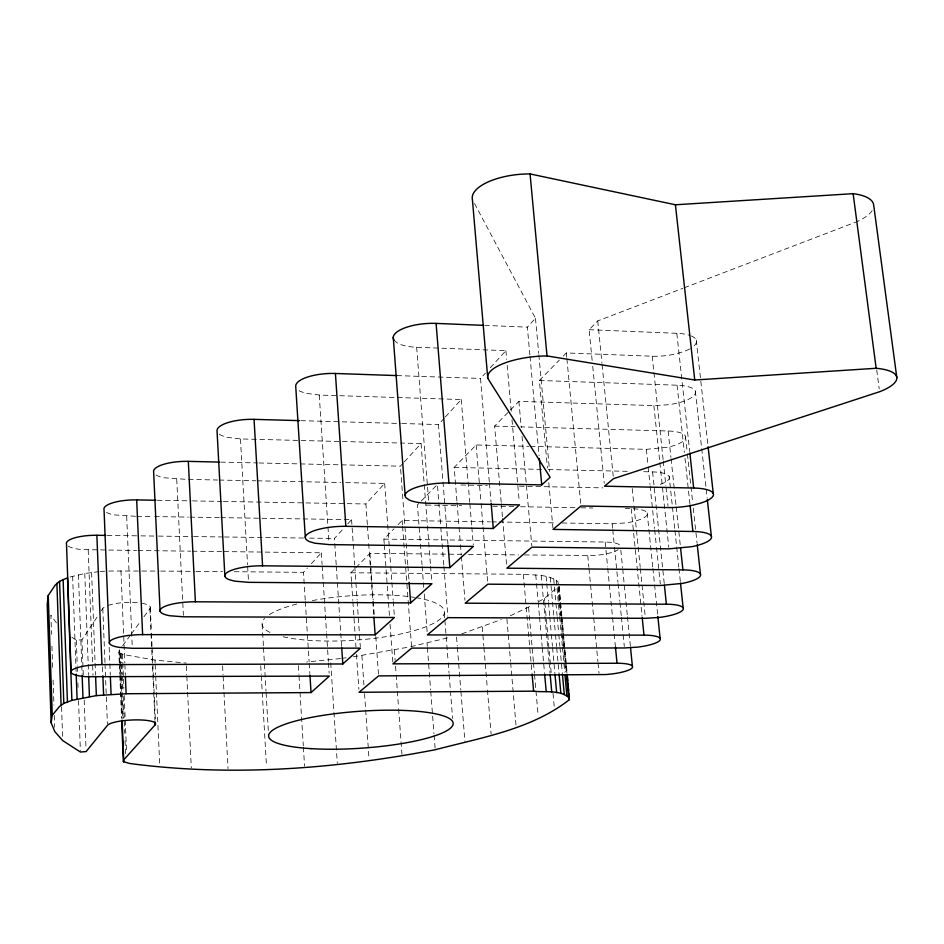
<?xml version="1.0" encoding="UTF-8"?>
<svg xmlns="http://www.w3.org/2000/svg" width="944" height="944" viewBox="0 0 944 944"><rect width="100%" height="100%" fill="white"/><g stroke="black" fill="none" stroke-linecap="round" stroke-linejoin="round"><path stroke-width="0.71" stroke-dasharray="4.72 3.54" d="M119.274 662.664L118.85 652.481L119.298 650.286L121.847 646.817M83.273 675.09L81.963 639.784L98.011 615.689M101.209 610.862L102.813 608.455A23.954 6.03 -2.5 0 1 106.778 605.859M122.696 645.661L130.355 635.253M131.204 634.097L140.562 621.376M143.96 616.751L149.907 608.656A23.954 6.03 -2.5 0 0 142.013 603.275M305.242 600.195L303.484 572.335L307.449 567.993M311.414 563.662L321.326 552.806L223.091 551.579M336.194 564.713L334.436 538.446L343.002 529.065M347.758 523.849L351.569 519.684L344.218 519.566M367.358 524.569L365.906 503.978L384.668 483.422L342.2 482.549M407.796 564.677L400.409 466.183L403.359 462.949M404.339 461.876L421.059 443.562L400.504 443.031M447.975 544.263L438.429 424.552L444.376 418.027M445.379 416.929L461.262 399.536L319.249 395.064L305.207 393.176L300.157 391.288A31.553 10.667 -3.7 0 1 297.773 389.754M489.311 481.9L480.508 378.461L485.393 373.116M490.266 367.759L505.89 350.661L416.646 347.262A33.087 11.741 -4.6 0 1 397.259 342.991L394.97 341.032M529.879 354.909L527.342 327.155L535.472 318.258L474.454 203.385M351.498 581.504L350.908 572.76L354.909 568.677M355.912 567.663L369.918 553.361L461.179 554.305M384.208 543.508L383.889 539.107L394.037 528.758M398.097 524.616L402.156 520.474L490.266 521.855M456.896 500.981L454.17 467.398L476.142 444.978L528.959 446.323M501.193 502.279L494.621 426.133L518.905 401.353L653.862 405.601L669.19 404.693L676.73 403.289A30.385 9.711 -6.5 0 0 695.575 392.374A30.385 9.711 -6.5 0 0 677.084 385.199L539.366 380.479L547.426 468.082M539.366 380.479L559.344 360.089M563.332 356.006L566.329 352.95L652.198 356.218A32.285 10.962 -6.7 0 0 676.47 353.729L683.68 351.581A32.285 10.962 -6.7 0 0 689.616 348.973M592.148 360.407L589.127 329.704L597.753 320.901L682.842 288.321M538.351 601.835L544.464 598.378L557.892 586.932L559.249 601.576M510.374 615.748L532.239 605.293M461.817 633.837L501.311 619.535M684.223 287.79L855.783 222.111M70.068 577.008L84.783 573.515L98.754 571.663M410.746 646.699L450.854 637.106M353.339 656.812L409.389 646.982M340.501 658.546L306.623 662.004M341.929 658.357L346.2 657.779M71.85 637.224L76.334 640.256L81.963 639.784M99.981 571.568L106.117 571.085M524.463 554.966L593.859 555.461A24.355 6.407 -5.5 0 0 618.096 549.762M108.82 571.026L159.229 571.049M562.235 522.988L612.16 523.778L625.306 522.976A25.936 7.127 -5.8 0 0 647.23 514.681A25.936 7.127 -5.8 0 0 631.17 508.686L625.282 508.58M530.434 446.37L646.333 449.344L667.963 447.185A28.721 8.697 -6.3 0 0 685.698 437.355A28.721 8.697 -6.3 0 0 668.116 431.007L521.088 426.877M468.531 554.388L518.575 554.907M160.692 571.061L194.558 571.368M196.022 571.38L222.524 571.616M234.301 571.722L303.484 572.335M350.908 572.76L523.306 574.306C534.764 575.38 548.464 574.011 557.998 581.74L561.09 615.252M107.132 535.425L139.393 535.85M140.868 535.873L156.999 536.086M158.462 536.098L192.187 536.546M193.65 536.57L222.985 536.959M224.448 536.983L303.638 538.033M309.502 538.115L334.436 538.446M383.889 539.107L605.163 542.045A24.355 6.407 -5.5 0 1 620.385 545.738M68.098 546.021A26.113 7.245 -2.1 0 0 81.75 549.573L136.597 550.494M138.06 550.517L190.841 551.166M192.305 551.19L221.628 551.556M106.542 512.38A27.683 8.059 -2.3 0 0 113.823 514.869L135.488 516.285M136.963 516.309L153.129 516.557M154.592 516.58L188.399 517.111M189.874 517.135L219.268 517.595M220.743 517.619L301.584 518.893M303.059 518.917L342.743 519.542M491.741 521.879L497.606 521.973M499.081 521.997L556.358 522.893M157.259 500.273L191.054 500.875M192.517 500.898L221.911 501.417M223.374 501.453L365.906 503.978M426.263 505.052L461.651 505.677M492.603 506.232L514.716 506.621M520.616 506.727L575.156 507.695M581.056 507.801L592.844 508.002M156.079 474.962A28.886 8.838 -2.6 0 0 163.465 477.723L186.983 479.387M188.446 479.41L217.734 480.012M219.197 480.048L255.812 480.791M257.275 480.815L340.737 482.526M460.849 484.98L487.21 485.511M519.436 486.172L602.921 487.883M220.719 462.112L257.547 462.938M259.01 462.973L400.409 466.183M454.17 467.398L542.363 469.404M548.24 469.534L629.082 471.363M643.773 471.705L652.599 471.906A27.246 7.847 -6 0 1 669.19 476.555L672.305 505.772M219.327 434.205A30.161 9.7 -3.1 0 0 221.746 435.585L226.772 437.273L240.449 438.936L399.041 442.996M300.876 420.67L400.374 423.478M401.837 423.514L438.429 424.552M494.621 426.133L515.2 426.712M396.976 375.594L480.508 378.461M484.661 325.397L527.342 327.155M589.127 329.704L676.836 333.315A32.285 10.962 -6.7 0 1 690.076 335.486M118.85 652.481L123.652 654.605L154.981 660.045L186.18 663.089M56.404 622.851L50.893 615.193L51.531 634.356M876.716 369.918L879.206 388.822M696.271 340.182L707.941 445.332M695.374 391.194L706.029 487.895M706.195 489.37L707.162 498.161M676.836 333.315L689.698 451.539M685.486 436.293L687.232 452.424M687.397 453.887L692.648 502.255M693.274 508.12L697.097 543.296M677.084 385.199L684.365 452.483M685.002 458.336L689.899 503.683M668.116 431.007L670.924 457.333M671.078 458.784L676.057 505.571M676.223 507.034L680.423 546.505M672.458 507.223L674.783 529.112M674.936 530.575L678.807 567.049M678.96 568.5L680.353 581.634M652.198 356.218L663.101 459.539M663.254 460.991L665.874 485.735M666.027 487.187L668.022 506.102M653.862 405.601L659.714 461.144M659.868 462.607L662.322 485.995M662.476 487.458L668.777 547.39M652.599 471.906L664.269 583.864M646.333 449.344L648.009 465.439M648.162 466.902L649.979 484.473M650.133 485.936L654.534 528.392M654.688 529.855L656.363 545.962M656.517 547.426L660.316 584.029M647.171 512.875L652.729 566.884M652.882 568.347L657.85 616.515M632.22 488.473L633.849 504.521M633.99 505.984L640.221 567.25M640.374 568.713L645.118 615.394M631.17 508.686L642.073 616.255M620.822 550.092L622.544 567.497M622.698 568.937L627.312 615.346M627.465 616.798L630.356 645.802M597.753 320.901L601.965 363.263M602.119 364.726L613.317 477.239M612.16 523.778L612.597 528.156M612.739 529.619L614.332 545.691M614.473 547.154L617.942 582.224M618.084 583.675L619.819 601.21M619.96 602.673L621.27 615.818M621.412 617.282L623.005 633.353M623.146 634.816L624.303 646.51M592.726 366.26L604.243 483.269M605.163 542.045L607.594 566.872M607.735 568.323L615.464 647.183M587.758 555.627L588.867 567.25M589.009 568.701L597.918 661.697M598.048 663.148L599.027 673.32M566.329 352.95L566.754 357.328M566.896 358.779L580.808 504.533M535.472 318.258L538.705 353.28M538.835 354.743L549.609 471.481M559.119 586.307L561.798 615.382M561.928 616.833L567.014 672.069M558.942 586.602L560.299 601.293M560.441 602.756L565.845 661.496M565.975 662.959L566.931 673.249M548.771 482.679L552.936 527.944M561.22 616.715L566.317 672.093M559.379 603.039L564.772 661.626M564.901 663.089L565.716 671.88M556.276 580.182L559.497 615.252M559.627 616.703L562.317 645.932M562.447 647.383L564.724 672.222M553.691 578.766L557.043 615.382M557.172 616.845L558.647 632.952M558.789 634.415L559.863 646.133M559.993 647.596L562.27 672.494M550.281 577.504L553.762 615.665M553.904 617.14L555.367 633.282M555.509 634.746L556.571 646.498M556.712 647.962L559.119 674.382M530.009 356.372L539.071 455.692M546.116 576.43L546.647 582.247M546.777 583.699L548.358 601.127M548.488 602.579L549.668 615.653M549.809 617.105L551.249 633.082M551.39 634.533L552.441 646.156M552.57 647.608L554.942 673.745M544.464 598.378L544.723 601.304M544.853 602.768L547.626 633.436M547.756 634.899L551.32 674.346M553.031 693.333L554.482 709.404M541.242 575.557L548.983 661.414M549.125 662.865L550.033 673.06M535.755 574.908L536.404 582.2M536.546 583.652L538.104 601.139M538.233 602.602L539.413 615.724M539.543 617.175L540.983 633.212M541.113 634.663L542.151 646.321M542.281 647.785L544.499 672.565M518.905 401.353L521.241 427.597M522.032 436.34L531.802 545.691M505.89 350.661L506.668 359.463M507.188 365.34L511.341 412.351M511.99 419.691L519.271 501.948M528.581 607.37L533.36 661.484M533.49 662.948L534.398 673.19M534.528 674.653L538.151 715.611M523.306 574.306L532.062 673.65M501.311 503.742L502.456 516.923M502.574 518.386L506.621 565.255M506.893 618.863L508.143 633.507M508.273 634.97L510.527 661.307M510.657 662.771L516.061 725.688M489.44 483.352L491.045 502.291M476.142 444.978L480.944 502.114M481.062 503.589L482.915 525.56M483.033 527.023L487.706 582.708M482.231 626.981L483.812 646.038M483.942 647.501L487.34 688.53M487.458 689.993L491.104 733.96M461.262 399.536L469.758 502.35M469.876 503.813L471.705 525.843M471.823 527.318L473.286 544.948M457.014 502.444L458.914 525.796M459.032 527.259L460.33 543.319M460.448 544.782L461.274 555.001M461.404 556.464L464.955 600.254M456.566 637.106L457.274 645.932M457.392 647.395L460.802 690.029M460.92 691.504L464.908 741.477M443.774 564.984L437.414 484.496L417.425 504.887L422.015 564.795M443.892 566.447L447.822 616.196M444.305 613.034L444.777 618.898M444.884 620.361L448.117 661.39M448.235 662.853L449.037 673.107M449.155 674.571L452.613 718.526M416.646 347.262L428.682 501.795M421.059 443.562L430.464 564.76M430.582 566.223L431.821 582.283M422.121 566.258L423.797 588.171M424.245 594.012L427.16 631.996M427.077 643.348L427.302 646.262M427.408 647.714L430.641 689.981M430.747 691.445L433.98 733.7M434.098 735.164L435.101 748.285M407.902 566.152L409.118 582.318M402.156 520.474L402.474 524.876M402.592 526.339L411.572 646.64M384.668 483.422L390.627 565.031M390.733 566.483L391.795 581.056M391.902 582.519L393.176 599.995M393.282 601.458L394.344 616.031M394.368 650.074L395.111 660.352M395.536 666.228L396.067 673.568M396.173 675.031L397.247 689.71M397.353 691.173L398.521 707.327M398.628 708.791L401.943 754.291M384.314 544.971L389.424 615.417M390.061 624.22L392.822 662.381M369.918 553.361L370.744 565.031M370.85 566.483L371.877 581.079M371.983 582.531L373.222 600.042M373.328 601.493L374.355 616.09M375.795 636.504L378.485 674.429M367.464 526.032L368.608 542.21M368.703 543.685L373.8 615.748M361.906 655.643L363.912 684.86M364.526 693.628L369.057 759.354M351.569 519.684L354.684 564.937M354.779 566.388L357.092 599.959M357.198 601.422L359.404 633.542M359.511 634.993L360.313 646.675M351.605 582.967L352.796 600.455M352.903 601.918L355.982 647.088M356.478 654.381L358.873 689.356M336.288 566.176L339.592 615.807M339.698 617.27L340.666 631.866M340.76 633.33L341.645 646.463M319.249 395.064L327.863 525.548M327.969 527.012L329.031 543.142M330.73 662.818L333.869 710.891M333.964 712.342L337.303 763.33M321.326 552.806L322.093 564.547M322.187 566.011L323.143 580.69M323.237 582.165L326.482 632.067M326.577 633.53L328.394 661.425M328.488 662.889L329.161 673.166M305.325 601.67L309.113 661.779M309.207 663.243L309.844 673.509M298.363 665.65L298.906 674.382M298.988 675.845L303.307 745.736M303.39 747.188L304.558 766.115M262.161 624.468L263.423 646.274M263.506 647.726L266.019 691.327M266.102 692.778L268.379 732.025M260.721 665.744L261.217 674.5M261.299 675.951L266.503 766.457M240.449 438.936L247.564 564.783M247.647 566.247L248.473 580.879M222.595 665.957L223.055 674.748M223.138 676.223L223.917 690.878M223.988 692.353L228.035 768.605M186.322 665.992L186.747 674.736M186.829 676.199L187.537 690.76M187.608 692.212L191.313 767.956M176.729 479.174L183.384 615.335M154.981 660.045L155.111 662.983M155.182 664.458L155.654 674.748M155.713 676.211L156.385 690.914M156.444 692.377L159.784 765.867M150.273 607.075L151.394 631.819M151.453 633.271L152.055 646.369M152.114 647.832L155.335 719.151M149.907 608.656L150.969 632.185M151.04 633.66L153.624 691.008M153.695 692.483L154.946 720.425M126.673 516.144L132.266 646.817M120.95 570.707L124.82 662.971M124.879 664.446L125.316 674.689M122.496 654.322L123.9 688.105M124.207 695.457L126.602 752.757M121.469 654.003L121.835 662.818M121.894 664.293L122.319 674.582M122.378 676.057L122.991 690.76M123.239 696.637L124.761 733.394M125.068 740.745L125.623 753.973M120.572 653.649L120.938 662.487M121.009 663.951L121.434 674.252M121.493 675.727L123.263 718.384M119.841 653.283L122.531 718.065M119.298 650.286L122.012 719.186M119.333 664.128L119.746 674.299M119.805 675.762L121.552 717.947M109.185 647.336L110.306 675.196M102.813 608.455L104.961 662.511M105.02 663.962L107.404 723.859M102.507 666.971L102.802 674.311M91.603 572.477L95.556 675.09M88.205 549.892L93.019 675.432M84.783 573.515L88.158 662.877M88.217 664.34L88.606 674.594M84.205 700.094L86.01 748.639M78.423 574.766L81.727 664.033M81.786 665.496L82.116 674.287M76.334 640.256L77.255 665.26M77.302 666.735L77.514 672.612M77.892 682.913L78.057 687.326M78.541 700.566L80.37 750.574M72.629 576.206L75.874 665.355M75.921 666.818L76.145 672.659M61.561 706.844L62.634 737.653M51.932 646.144L52.722 669.721M53.076 680.034L53.926 705.097M54.268 715.41L54.669 727.199M872.15 210.571A46.504 17.582 -8.8 0 1 857.164 221.58M691.279 335.958A32.285 10.962 -6.7 0 1 690.843 348.265M669.19 476.555A27.246 7.847 -6 0 1 658.829 484.85M108.053 605.387A23.954 6.03 -2.5 0 1 139.5 602.909M415.997 597.646A91.344 22.314 -3.9 0 1 413.779 630.745A91.344 22.314 -3.9 0 1 280.203 636.044M269.984 632.421A91.344 22.314 -3.9 0 1 264.627 618.462M269.359 614.638A91.344 22.314 -3.9 0 1 296.853 604.018M312.393 600.585A91.344 22.314 -3.9 0 1 414.617 597.422"/><path stroke-width="1.42" d="M121.67 720.85L123.357 761.584L129.505 763.46C231.138 776.9 334.837 769.112 435.208 749.737C480.838 737.771 531.543 729.346 569.362 699.681L567.285 674.972M51.141 722.738L52.25 715.316L59.295 706.667L63.826 703.422L71.886 700.365L67.508 577.799L59.566 581.351L55.13 585.174L48.238 595.487L47.2 604.408L51.141 722.738L54.811 731.624L62.729 740.592L80.417 752.038L86.116 751.577L107.463 725.322A24.273 4.991 -2.9 0 1 135.735 719.894A24.273 4.991 -2.9 0 1 155.146 724.839L155.017 721.889M123.357 761.584L123.829 759.755L155.146 724.839M71.886 700.365L96.347 695.61L126.118 693.734L311.048 692.577L329.35 676.093L86.518 676.706A26.503 6.03 -2.5 0 1 72.122 670.051A26.503 6.03 -2.5 0 1 101.964 664.623L342.814 663.974L360.407 648.139L132.337 648.28L119.298 647.395A28.108 6.702 -2.7 0 1 112.029 639.702A28.108 6.702 -2.7 0 1 142.627 634.628L375.146 634.864L394.45 617.482L183.455 616.798L169.991 615.759A29.347 7.363 -2.9 0 1 163.111 607.252A29.347 7.363 -2.9 0 1 195.384 601.788L410.664 602.897L431.939 583.746L248.555 582.342L234.678 581.138L229.593 579.805A30.68 8.095 -3.3 0 1 230.537 570.695A30.68 8.095 -3.3 0 1 262.585 565.81L449.84 567.627L473.404 546.411L329.126 544.605L314.871 543.213L309.75 541.703A32.12 8.921 -3.8 0 1 311.898 531.602A32.12 8.921 -3.8 0 1 345.834 526.327L493.287 528.51L519.53 504.887L428.8 503.258A33.701 9.829 -4.5 0 1 409.13 499.942L406.026 497.771A33.701 9.829 -4.5 0 1 415.879 487.552A33.701 9.829 -4.5 0 1 448.931 482.986L541.726 484.897L550.14 477.322L487.777 378.296L472.401 199.514A47.66 19.387 -5.8 0 1 530.056 173.932L675.42 204.777L853.14 193.673A46.504 17.582 -8.8 0 1 873.66 204.919L896.8 377.482M487.777 378.296A48.687 16.331 -5.5 0 1 547.013 355.935L694.749 380.007L876.15 368.278A47.448 14.785 -7.9 0 1 879.596 391.736L613.47 478.691L604.538 486.195L693.675 488.036A32.863 9.169 -6.2 0 1 713.263 493.476L708.106 446.795M569.433 698.23C560.512 689.344 544.995 692.672 533.608 691.173L359.074 692.271L378.579 675.892L605.34 674.559A24.697 5.322 -5.3 0 0 631.902 668.187A24.697 5.322 -5.3 0 0 617.034 663.254L392.928 663.844L411.678 648.103L624.444 647.962L637.778 647.112A26.314 5.924 -5.5 0 0 660.139 639.926A26.314 5.924 -5.5 0 0 643.985 635.147L427.384 634.923L447.94 617.659L645.413 618.308L659.396 617.423A27.659 6.525 -5.7 0 0 683.102 609.564A27.659 6.525 -5.7 0 0 666.381 604.219L465.191 603.181L487.836 584.171L660.458 585.492L682.453 583.392A29.181 7.245 -5.9 0 0 700.625 574.955A29.181 7.245 -5.9 0 0 682.913 569.893L506.881 568.182L531.932 547.142L668.93 548.853L692.188 546.623A30.892 8.107 -6.1 0 0 711.552 537.242A30.892 8.107 -6.1 0 0 692.908 531.484L553.066 529.407L580.949 505.996L668.175 507.565A32.863 9.169 -6.2 0 0 692.896 505.146L700.271 503.246A32.863 9.169 -6.2 0 0 713.263 493.476M71.095 672.494L66.505 544.24A26.113 7.245 -2.1 0 1 96.866 535.283L105.669 535.401M109.421 643.289L104.041 509.772A27.683 8.059 -2.3 0 1 136.679 499.907L155.784 500.249M160.079 611.205L153.648 472.083A28.886 8.838 -2.6 0 1 188.316 461.368L219.244 462.076M224.861 576.064L217.049 431.03A30.161 9.7 -3.1 0 1 254.054 419.36L299.413 420.635M305.313 537.537L295.72 386.238A31.553 10.667 -3.7 0 1 335.415 373.482L396.976 375.594M394.167 340.359A33.087 11.741 -4.6 0 1 403.69 328.323A33.087 11.741 -4.6 0 1 436.093 323.403L483.186 325.338M853.14 193.673L876.15 368.278M675.42 204.777L694.749 380.007M707.327 499.624L711.363 536.251M689.863 453.002L693.675 488.036M697.25 544.759L700.436 574.07M690.064 505.146L692.908 531.484M680.577 547.968L682.913 569.893M680.506 583.097L683.137 607.901M664.411 585.315L666.381 604.219M657.85 616.515L660.104 638.415M642.215 617.706L643.985 635.147M630.498 647.254L632.374 666.11M615.464 647.183L617.034 663.254M530.056 173.932L547.013 355.935M567.061 674.712L567.604 680.589M567.875 683.527L568.548 690.866M568.819 693.805L569.362 699.681M566.589 675.007L568.595 696.861M564.996 675.149L566.872 695.598M562.412 673.957L564.288 694.454M559.119 674.382L560.866 693.462M539.331 458.607L541.726 484.897M555.072 675.196L556.653 692.625M550.163 674.512L551.744 691.976M544.629 674.016L546.198 691.504M532.192 675.113L533.608 691.173M491.175 503.754L493.287 528.51M436.093 323.403L448.931 482.986M448.093 545.726L449.84 567.627M393.259 337.362L405.141 495.281M409.118 582.318L410.664 602.897M373.895 617.223L375.146 634.864M335.415 373.482L345.834 526.327M341.74 647.926L342.814 663.974M309.939 674.984L311.048 692.577M254.054 419.36L262.585 565.81M188.316 461.368L195.384 601.788M136.679 499.907L142.627 634.628M125.375 676.164L126.118 693.734M122.189 720.343L123.77 761.914M110.365 676.659L111.073 694.253M102.861 675.774L103.604 694.831M96.866 535.283L101.964 664.623M95.615 676.553L96.347 695.61M88.665 676.057L89.432 696.566M82.163 675.751L82.978 697.699M76.193 674.122L77.101 698.973M63.118 579.522L67.437 701.864M59.566 581.351L63.826 703.422M56.888 583.25L61.1 705.038M48.238 595.487L52.25 715.316M310.965 748.639A92.512 18.479 -4 0 0 453.073 724.39A92.512 18.479 -4 0 0 318.635 716.083A92.512 18.479 -4 0 0 310.965 748.639"/></g></svg>
